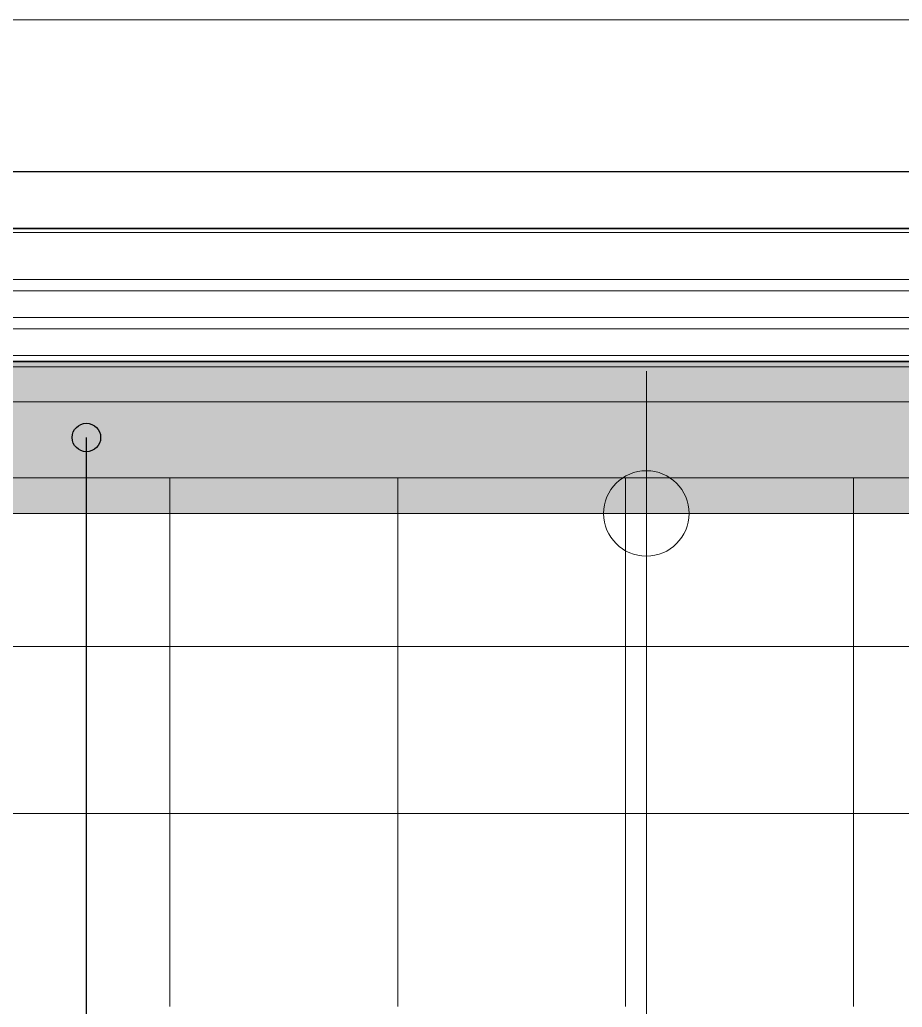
# Model space of a CAD drawing. Header units: metres. Extents: x 0.003 to 0.843, y 0.003 to 0.597.
# Drawn here: x 0.43296 to 0.44225, y 0.1558 to 0.1662 of the extents above; entities that cross this region are included whole.
import ezdxf

# ---------------------------------------------------------------- set-up
doc = ezdxf.new("R2010")
doc.units = ezdxf.units.M
for name, pattern in [('AUSGEZOGEN', [0]), ('LINIE_23', [0.0079, 0.004, -0.0013, 0, -0.0013, 0, -0.0013]), ('STRICHLINIE', [19.049999999999997, 12.7, -6.35]), ('STRICHPUNKT', [25.4, 12.7, -6.35, 0, -6.35])]:
    doc.linetypes.add(name, pattern=pattern)
for name, color, linetype, lineweight in [('Ausbau Raeume', 7, 'AUSGEZOGEN', 18), ('Bauachsen grob', 7, 'STRICHPUNKT', 13), ('Bodenplatte', 7, 'AUSGEZOGEN', 18), ('Decke', 7, 'AUSGEZOGEN', 35), ('Detailmasse', 7, 'AUSGEZOGEN', 13), ('Fenster', 7, 'AUSGEZOGEN', 18), ('Rolladen', 7, 'AUSGEZOGEN', 13), ('Text Decke', 7, 'AUSGEZOGEN', 25), ('Wand Beton bewehrt', 7, 'AUSGEZOGEN', 35)]:
    doc.layers.add(name, color=color, linetype=linetype, lineweight=lineweight)

msp = doc.modelspace()

# ---------------------------------------------------------------- hatches: boundary and pattern name
at = {"layer": 'Bodenplatte', "linetype": 'AUSGEZOGEN', "lineweight": 13}
msp.add_hatch(color=71, dxfattribs=at).paths.add_polyline_path([(0.322359992861748, 0.162597363417714), (0.322359992861748, 0.1609973634534768), (0.6343599858880052, 0.1609973634534768), (0.6343599858880052, 0.162597363417714)])
at = {"layer": 'Text Decke', "linetype": 'AUSGEZOGEN', "lineweight": 25}
for points in [[(0.433587796890783, 0.1619263634417226), (0.433737795898457, 0.1619263634417226), (0.4336627968943454, 0.16194736344272)], [(0.4335127968872207, 0.1617973634355954), (0.4338127958943899, 0.1617973634355954), (0.4337917958933925, 0.1618723634391577)], [(0.4335127968872207, 0.1617973634355954), (0.4337917958933925, 0.1618723634391577), (0.4335337968882181, 0.1618723634391577)], [(0.4335337968882181, 0.1618723634391577), (0.4337917958933925, 0.1618723634391577), (0.433737795898457, 0.1619263634417226)], [(0.4335337968882181, 0.1618723634391577), (0.433737795898457, 0.1619263634417226), (0.433587796890783, 0.1619263634417226)], [(0.4335337968882181, 0.1617223644314839), (0.4338127958943899, 0.1617973634355954), (0.4335127968872207, 0.1617973634355954)], [(0.4335337968882181, 0.1617223644314839), (0.4337917958933925, 0.1617223644314839), (0.4338127958943899, 0.1617973634355954)], [(0.433587796890783, 0.1616683644365484), (0.4337917958933925, 0.1617223644314839), (0.4335337968882181, 0.1617223644314839)], [(0.433587796890783, 0.1616683644365484), (0.433737795898457, 0.1616683644365484), (0.4337917958933925, 0.1617223644314839)], [(0.433737795898457, 0.1616683644365484), (0.433587796890783, 0.1616683644365484), (0.4336627968943454, 0.1616473644355509)]]:
    msp.add_hatch(color=92, dxfattribs=at).paths.add_polyline_path(points)

# ---------------------------------------------------------------- linework, layer by layer
at = {"layer": 'Ausbau Raeume', "color": 254, "linetype": 'AUSGEZOGEN', "lineweight": 18}
for p, q in [((0.4345417487798804, 0.155803383471513), (0.4345417487798804, 0.1613713661523844)), ((0.4369417487262363, 0.155803383471513), (0.4369417487262363, 0.1613713661523844)), ((0.439341748672592, 0.155803383471513), (0.439341748672592, 0.1613713661523844)), ((0.4417417486189478, 0.155803383471513), (0.4417417486189477, 0.1613713661523844))]:
    msp.add_line(p, q, dxfattribs=at)
at = {"layer": 'Bauachsen grob', "color": 32, "linetype": 'LINIE_23', "lineweight": 25, "true_color": 0xc36e14}
msp.add_line((0.2293999949395658, 0.1645973633730105), (0.7313199837207798, 0.1645973633730105), dxfattribs=at)
at = {"layer": 'Bodenplatte', "color": 92, "linetype": 'STRICHLINIE', "lineweight": 18}
for p, q in [((0.6343599858880052, 0.162597363417714), (0.322359992861748, 0.162597363417714)), ((0.3191599929332735, 0.1609973634534768), (0.6375599858164795, 0.1609973634534768))]:
    msp.add_line(p, q, dxfattribs=at)
at = {"layer": 'Decke', "color": 92, "linetype": 'STRICHPUNKT', "lineweight": 18}
for p, q in [((0.322359992861748, 0.162597363417714), (0.6343599858880049, 0.162597363417714)), ((0.6375599858164795, 0.1609973634534768), (0.3191599929332735, 0.1609973634534768))]:
    msp.add_line(p, q, dxfattribs=at)
at = {"layer": 'Detailmasse', "color": 253, "linetype": 'AUSGEZOGEN', "lineweight": 13}
for p, q in [((0.4395599902421241, 0.1609973634534768), (0.4395599902421241, 0.1624973634665153)), ((0.4395599902421241, 0.1609973634534768), (0.4380599902290855, 0.1609973634534768)), ((0.4395599902421241, 0.1609973634534768), (0.4410599872339224, 0.1609973634534768)), ((0.4395599902421241, 0.1609973634534768), (0.4395599902421241, 0.1609973634534768)), ((0.4395599902421241, 0.120097364367663), (0.4395599902421241, 0.1609973634534768))]:
    msp.add_line(p, q, dxfattribs=at)
msp.add_circle((0.4395599902421241, 0.1609973634534768), 0.0004500000039115547, dxfattribs=at)
at = {"layer": 'Fenster', "color": 7, "linetype": 'AUSGEZOGEN', "lineweight": 13}
for p, q in [((0.4236200024697737, 0.1661973594937713), (0.4543399898422014, 0.1661973552743312)), ((0.452840015715005, 0.1639573584822392), (0.4236200063569487, 0.1639573653107483)), ((0.4233600072302883, 0.1634613537177788), (0.4531000266424965, 0.1634613477937779)), ((0.4531000268512249, 0.1633413477964605), (0.4233600074390169, 0.1633413537204615)), ((0.4531000273382581, 0.1630613478027199), (0.4233600079260499, 0.16306135372672)), ((0.4233600081347786, 0.1629413537294027), (0.4531000275469867, 0.1629413478054021)), ((0.4531000280340198, 0.1626613478116606), (0.4233600086218116, 0.1626613537356617)), ((0.4233600088305402, 0.1625413537383438), (0.4531000282427485, 0.1625413478143433)), ((0.423656010297686, 0.1621713583148617), (0.452804028060165, 0.1621713513611308)), ((0.3922599912993612, 0.1613713544172733), (0.4535599899291995, 0.1613713544172733))]:
    msp.add_line(p, q, dxfattribs=at)
at = {"layer": 'Rolladen', "color": 7, "linetype": 'STRICHPUNKT', "lineweight": 13}
for p, q in [((0.4535660288276467, 0.159597363484766), (0.3922599912993612, 0.159597363484766)), ((0.4535599899291995, 0.1578373635241051), (0.3922599912993611, 0.1578373635241051))]:
    msp.add_line(p, q, dxfattribs=at)
at = {"layer": 'Text Decke', "color": 92, "linetype": 'AUSGEZOGEN', "lineweight": 25}
for p, q in [((0.4336627968943454, 0.16194736344272), (0.4336627968943454, 0.16194736344272)), ((0.4335127968872207, 0.1617973634355954), (0.4335127968872207, 0.1617973634355954)), ((0.4336627968943453, 0.1408273637485445), (0.4336627968943453, 0.1617973634355954)), ((0.4338127958943899, 0.1617973634355954), (0.4338127958943899, 0.1617973634355954)), ((0.4336627968943454, 0.1616473644355509), (0.4336627968943454, 0.1616473644355509))]:
    msp.add_line(p, q, dxfattribs=at)
msp.add_circle((0.4336627968943454, 0.1617973634355954), 0.0001500000071246177, dxfattribs=at)
at = {"layer": 'Wand Beton bewehrt', "color": 180, "linetype": 'STRICHPUNKT', "lineweight": 35}
for p, q in [((0.4558599898777907, 0.1639973633864183), (0.3899599913507703, 0.1639973633864183)), ((0.3922599912993612, 0.1625973634177109), (0.4535599899291995, 0.1625973634177109))]:
    msp.add_line(p, q, dxfattribs=at)

doc.saveas('drawing.dxf')
